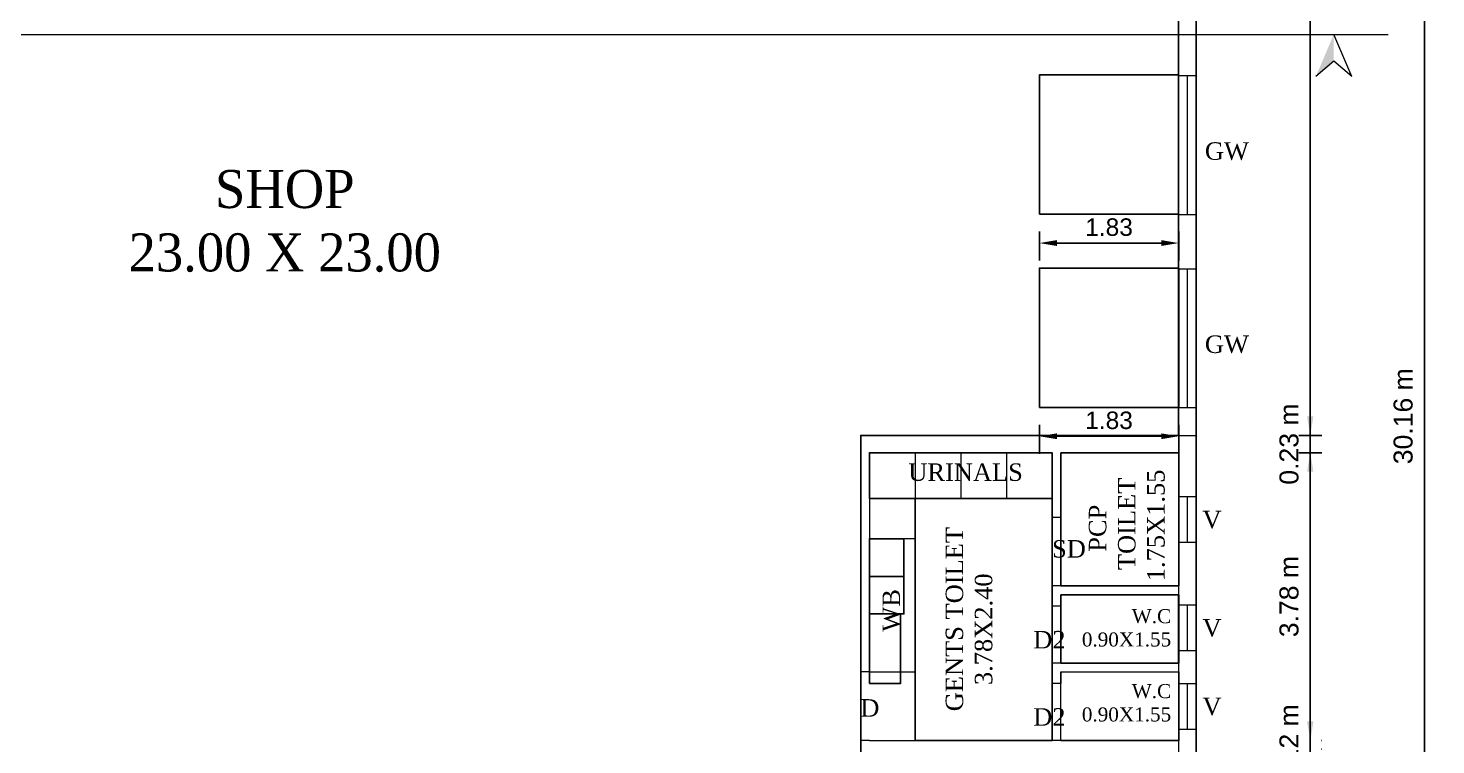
# Model space of a CAD drawing. Header units: metres. Extents: x -1561199 to -1560810, y 43748 to 43956.
# Drawn here: x -1560906.77 to -1560888.27, y 43822.56 to 43831.98 of the extents above; entities that cross this region are included whole.
import ezdxf

# ---------------------------------------------------------------- set-up
doc = ezdxf.new("R2010")
doc.units = ezdxf.units.M
doc.header["$LTSCALE"] = 750
doc.header["$MEASUREMENT"] = 0
doc.header["$PDMODE"] = 35
doc.header["$PDSIZE"] = 50
doc.linetypes.add('ACAD_ISO04W100', pattern=[30, 24, -3, 0, -3])
doc.layers.get('0').update_dxf_attribs({"lineweight": 5, "plot": 0})
doc.layers.get('Defpoints').update_dxf_attribs({"lineweight": 0})
doc.layers.add('BLK_1_COVERED_AREA', color=140, linetype='Continuous', plot=False)
for name, color, linetype in [('BLK_1_FLR_1_BLT_UP_AREA', 1, 'Continuous'), ('BLK_1_FLR_1_CARPET_AREA', 10, 'Continuous'), ('BLK_1_FLR_1_REGULAR_ROOM_1', 117, 'Continuous'), ('BLK_1_FLR_1_ROOM_1_LIGHT_VENTILATION_1', 7, 'Continuous'), ('BLK_1_FLR_1_URINAL', 235, 'Continuous'), ('BLK_1_FLR_1_WATER_CLOSET', 213, 'Continuous')]:
    doc.layers.add(name, color=color, linetype=linetype)
doc.layers.add('BLK_1_FLR_1_SP_WC', color=233, linetype='Continuous', lineweight=5)
doc.layers.add('BLK_1_FLR_1_WASH', color=243, linetype='Continuous', lineweight=5)
doc.styles.add('S', font='swiss.ttf')
doc.styles.get("Standard").update_dxf_attribs({"font": 'arial.ttf'})
doc.styles.add('style1', font='romans.shx', dxfattribs={"width": 0.95, "height": 200})
doc.dimstyles.new('METRIC', dxfattribs={"dimtxt": 0.45, "dimasz": 0.25, "dimexe": 0.15, "dimexo": 0.15, "dimgap": 0.15, "dimtad": 1, "dimzin": 0, "dimdsep": 46, "dimtxsty": 'S', "dimcen": 0, "dimclrd": 1, "dimclre": 1, "dimclrt": 5, "dimadec": 0, "dimazin": 2, "dimtfac": 1, "dimtix": 1, "dimtofl": 0, "dimtmove": 1, "dimatfit": 0, "dimfxl": 0, "dimtolj": 1, "dimtzin": 0, "dimarcsym": 0})
doc.dimstyles.new('STANDARD$0', dxfattribs={"dimscale": 0, "dimtxt": 9, "dimasz": 2, "dimexe": 2, "dimexo": 1, "dimgap": 0.5, "dimtad": 1, "dimdec": 1, "dimzin": 0, "dimdsep": 46, "dimlunit": 4, "dimtxsty": 'Standard', "dimblk1": 'ARCHTICK', "dimblk2": 'ARCHTICK', "dimsah": 1, "dimcen": 0, "dimdle": 1.5, "dimclrd": 1, "dimclre": 1, "dimclrt": 4, "dimadec": 0, "dimazin": 0, "dimtfac": 0.3, "dimtdec": 1, "dimtix": 1, "dimtmove": 0, "dimatfit": 3, "dimldrblk": 'ARCHTICK', "dimfxl": 0, "dimfrac": 2, "dimtolj": 1, "dimtzin": 0, "dimarcsym": 0})

# ---------------------------------------------------------------- blocks, each defined once
blk = doc.blocks.new('*D78')
at = {"color": 0, "lineweight": -2}
for p, q in [((-1560889.922, 43826.88), (-1560889.922, 43827.13)), ((-1560890.072, 43826.63), (-1560889.772, 43826.63)), ((-1560890.072, 43826.402), (-1560889.772, 43826.402)), ((-1560889.922, 43826.152), (-1560889.922, 43825.902))]:
    blk.add_line(p, q, dxfattribs=at)
at = {"color": 0}
for points in [[(-1560889.964, 43826.88), (-1560889.881, 43826.88), (-1560889.922, 43826.63)], [(-1560889.964, 43826.152), (-1560889.881, 43826.152), (-1560889.922, 43826.402)]]:
    blk.add_solid(points, dxfattribs=at)
at = {"layer": 'Defpoints', "color": 0}
for p in [(-1560891.422, 43826.63), (-1560889.922, 43826.63), (-1560891.651, 43826.402)]:
    blk.add_point(p, dxfattribs=at)
at = {"color": 0, "lineweight": -2, "insert": (-1560890.201, 43826.516), "char_height": 0.25, "attachment_point": 5, "rotation": 90, "style": 'S'}
blk.add_mtext('\\A1;0.23 m', dxfattribs=at)
blk = doc.blocks.new('*D79')
at = {"color": 0, "lineweight": -2}
for p, q in [((-1560890.072, 43841.731), (-1560889.772, 43841.731)), ((-1560889.922, 43826.88), (-1560889.922, 43841.481)), ((-1560890.072, 43826.63), (-1560889.772, 43826.63))]:
    blk.add_line(p, q, dxfattribs=at)
at = {"color": 0}
for points in [[(-1560889.964, 43841.481), (-1560889.881, 43841.481), (-1560889.922, 43841.731)], [(-1560889.964, 43826.88), (-1560889.881, 43826.88), (-1560889.922, 43826.63)]]:
    blk.add_solid(points, dxfattribs=at)
at = {"layer": 'Defpoints', "color": 0}
for p in [(-1560892.032, 43841.731), (-1560889.922, 43841.731), (-1560891.422, 43826.63)]:
    blk.add_point(p, dxfattribs=at)
at = {"color": 0, "lineweight": -2, "insert": (-1560890.201, 43834.181), "char_height": 0.25, "attachment_point": 5, "rotation": 90, "style": 'S'}
blk.add_mtext('\\A1;15.10 m', dxfattribs=at)
blk = doc.blocks.new('*D81')
at = {"color": 0, "lineweight": -2}
for p, q in [((-1560888.572, 43841.96), (-1560888.272, 43841.96)), ((-1560888.422, 43812.054), (-1560888.422, 43841.71)), ((-1560888.572, 43811.804), (-1560888.272, 43811.804))]:
    blk.add_line(p, q, dxfattribs=at)
at = {"color": 0}
for points in [[(-1560888.464, 43841.71), (-1560888.381, 43841.71), (-1560888.422, 43841.96)], [(-1560888.464, 43812.054), (-1560888.381, 43812.054), (-1560888.422, 43811.804)]]:
    blk.add_solid(points, dxfattribs=at)
at = {"layer": 'Defpoints', "color": 0}
for p in [(-1560891.422, 43841.96), (-1560888.422, 43841.96), (-1560891.422, 43811.804)]:
    blk.add_point(p, dxfattribs=at)
at = {"color": 0, "lineweight": -2, "insert": (-1560888.701, 43826.882), "char_height": 0.25, "attachment_point": 5, "rotation": 90, "style": 'S'}
blk.add_mtext('\\A1;30.16 m', dxfattribs=at)
blk = doc.blocks.new('*D82')
at = {"color": 0, "lineweight": -2}
for p, q in [((-1560889.776, 43826.402), (-1560889.772, 43826.402)), ((-1560889.922, 43826.152), (-1560889.922, 43822.872)), ((-1560889.776, 43822.622), (-1560889.772, 43822.622))]:
    blk.add_line(p, q, dxfattribs=at)
at = {"color": 0}
for points in [[(-1560889.964, 43826.152), (-1560889.881, 43826.152), (-1560889.922, 43826.402)], [(-1560889.964, 43822.872), (-1560889.881, 43822.872), (-1560889.922, 43822.622)]]:
    blk.add_solid(points, dxfattribs=at)
at = {"layer": 'Defpoints', "color": 0}
for p in [(-1560892.724, 43826.402, -246.463), (-1560892.724, 43822.622, -246.463), (-1560889.922, 43822.622)]:
    blk.add_point(p, dxfattribs=at)
at = {"color": 0, "lineweight": -2, "insert": (-1560890.201, 43824.512), "char_height": 0.25, "attachment_point": 5, "rotation": 90, "style": 'S'}
blk.add_mtext('\\A1;3.78 m', dxfattribs=at)
blk = doc.blocks.new('*D83')
at = {"color": 0, "lineweight": -2}
for p, q in [((-1560889.922, 43822.872), (-1560889.922, 43823.122)), ((-1560889.774, 43822.622), (-1560889.772, 43822.622)), ((-1560889.775, 43822.507), (-1560889.772, 43822.507)), ((-1560889.922, 43822.257), (-1560889.922, 43822.007))]:
    blk.add_line(p, q, dxfattribs=at)
at = {"color": 0}
for points in [[(-1560889.964, 43822.872), (-1560889.881, 43822.872), (-1560889.922, 43822.622)], [(-1560889.964, 43822.257), (-1560889.881, 43822.257), (-1560889.922, 43822.507)]]:
    blk.add_solid(points, dxfattribs=at)
at = {"layer": 'Defpoints', "color": 0}
for p in [(-1560892.426, 43822.622, -380.196), (-1560892.418, 43822.507, -334.287), (-1560889.922, 43822.507)]:
    blk.add_point(p, dxfattribs=at)
at = {"color": 0, "lineweight": -2, "insert": (-1560890.201, 43822.564), "char_height": 0.25, "attachment_point": 5, "rotation": 90, "style": 'S'}
blk.add_mtext('\\A1;0.12 m', dxfattribs=at)
blk = doc.blocks.new('*D356')
at = {"layer": 'BLK_1_FLR_1_ROOM_1_LIGHT_VENTILATION_1', "color": 0, "lineweight": -2}
for p, q in [((-1560893.482, 43829.307), (-1560893.482, 43828.927)), ((-1560891.652, 43829.307), (-1560891.652, 43828.927)), ((-1560893.252, 43829.157), (-1560891.882, 43829.157))]:
    blk.add_line(p, q, dxfattribs=at)
at = {"layer": 'BLK_1_FLR_1_ROOM_1_LIGHT_VENTILATION_1', "color": 0}
for points in [[(-1560893.252, 43829.196), (-1560893.252, 43829.119), (-1560893.482, 43829.157)], [(-1560891.882, 43829.196), (-1560891.882, 43829.119), (-1560891.652, 43829.157)]]:
    blk.add_solid(points, dxfattribs=at)
at = {"layer": 'Defpoints', "color": 0}
for p in [(-1560893.482, 43829.537), (-1560891.652, 43829.537), (-1560891.652, 43829.157)]:
    blk.add_point(p, dxfattribs=at)
at = {"layer": 'BLK_1_FLR_1_ROOM_1_LIGHT_VENTILATION_1', "color": 0, "lineweight": -2, "insert": (-1560892.567, 43829.365), "char_height": 0.23, "attachment_point": 5}
blk.add_mtext('\\A1;1.83', dxfattribs=at)
blk = doc.blocks.new('*D357')
at = {"layer": 'BLK_1_FLR_1_ROOM_1_LIGHT_VENTILATION_1', "color": 0, "lineweight": -2}
for p, q in [((-1560893.482, 43826.769), (-1560893.482, 43826.389)), ((-1560891.652, 43826.769), (-1560891.652, 43826.389)), ((-1560893.252, 43826.619), (-1560891.882, 43826.619))]:
    blk.add_line(p, q, dxfattribs=at)
at = {"layer": 'BLK_1_FLR_1_ROOM_1_LIGHT_VENTILATION_1', "color": 0}
for points in [[(-1560893.252, 43826.657), (-1560893.252, 43826.581), (-1560893.482, 43826.619)], [(-1560891.882, 43826.657), (-1560891.882, 43826.581), (-1560891.652, 43826.619)]]:
    blk.add_solid(points, dxfattribs=at)
at = {"layer": 'Defpoints', "color": 0}
for p in [(-1560893.482, 43826.999), (-1560891.652, 43826.999), (-1560891.652, 43826.619)]:
    blk.add_point(p, dxfattribs=at)
at = {"layer": 'BLK_1_FLR_1_ROOM_1_LIGHT_VENTILATION_1', "color": 0, "lineweight": -2, "insert": (-1560892.567, 43826.827), "char_height": 0.23, "attachment_point": 5}
blk.add_mtext('\\A1;1.83', dxfattribs=at)

msp = doc.modelspace()

# ---------------------------------------------------------------- hatches: boundary and pattern name
at = {"linetype": 'Continuous'}
msp.add_hatch(color=0, dxfattribs=at).paths.add_polyline_path([(-1560889.61393, 43831.89823), (-1560889.61393, 43831.54514), (-1560889.84959, 43831.3441)])
msp.add_hatch(color=0, dxfattribs=at).paths.add_polyline_path([(-1560889.61393, 43831.89823), (-1560889.61393, 43831.54514), (-1560889.84959, 43831.3441)])

# ---------------------------------------------------------------- linework, layer by layer
at = {"color": 1}
for p, q in [((-1560891.42224, 43841.95964, -2229.19776), (-1560891.42224, 43824.05579, -1594.20044)), ((-1560891.65224, 43832.26447, -1887.74565), (-1560891.65224, 43824.05579, -1594.20044)), ((-1560895.83084, 43826.63045, -602.59709), (-1560895.83084, 43822.50685, -1043.07623)), ((-1560895.83084, 43826.63045, -1083.78274), (-1560891.42224, 43826.63045, -1487.64479)), ((-1560891.42224, 43818.61185, -1487.64479), (-1560891.42224, 43826.63045, -1487.64479)), ((-1560895.71584, 43826.40185, -971.66456), (-1560893.31584, 43826.40185, -1608.65309)), ((-1560895.71584, 43826.40185, -584.98243), (-1560895.71584, 43823.52185, -42.67065)), ((-1560895.71584, 43826.40185, -584.98243), (-1560895.71584, 43823.52185, -42.67065)), ((-1560895.11584, 43826.40185, -584.98243), (-1560895.11584, 43825.80185, -655.54887)), ((-1560894.51584, 43826.40185, -584.98243), (-1560894.51584, 43825.80185, -655.54887)), ((-1560893.91584, 43826.40185, -584.98243), (-1560893.91584, 43825.80185, -655.54887)), ((-1560893.31584, 43826.40185, -584.98243), (-1560893.31584, 43823.37185, -941.34294)), ((-1560893.20084, 43826.40185, -1519.72399), (-1560891.65084, 43826.40185, -2215.95823)), ((-1560893.20084, 43826.40185, -584.98243), (-1560893.20084, 43825.55185, -1132.39948)), ((-1560891.65084, 43826.40185, -584.98243), (-1560891.65084, 43824.65185, -1712.01753)), ((-1560891.64944, 43826.40185, -526.61467), (-1560891.64804, 43826.40185, -526.61467)), ((-1560895.71584, 43825.80185, -971.66456), (-1560893.31584, 43825.80185, -1608.65309)), ((-1560893.20084, 43825.55185, -1712.01753), (-1560893.31584, 43825.55185, -1712.01753)), ((-1560895.11584, 43825.27185, -941.34294), (-1560895.71584, 43825.27185, -941.34294)), ((-1560895.11584, 43823.52185, -214.79303), (-1560895.11584, 43825.27185, -941.34294)), ((-1560893.20084, 43824.65185, -1712.01753), (-1560893.31584, 43824.65185, -1712.01753)), ((-1560893.20084, 43824.65185, -2540.90943), (-1560891.65084, 43824.65185, -3237.14367)), ((-1560893.20084, 43824.53685, -2540.90943), (-1560891.65084, 43824.53685, -3237.14367)), ((-1560893.20084, 43824.53685, -1725.54277), (-1560893.20084, 43824.38685, -1607.28993)), ((-1560891.65084, 43824.53685, -1725.54277), (-1560891.65084, 43823.63685, -1016.02576)), ((-1560893.20084, 43824.38685, -1016.02576), (-1560893.31584, 43824.38685, -1016.02576)), ((-1560891.65224, 43824.05579, -1487.64479), (-1560891.65224, 43818.72685, -1487.64479)), ((-1560891.42224, 43824.05579, -1487.64479), (-1560891.42224, 43811.80395, -1487.64479)), ((-1560895.71584, 43823.52185, -214.79303), (-1560895.83084, 43823.52185, -214.79303)), ((-1560895.71584, 43823.52185, -214.79303), (-1560895.11584, 43823.52185, -214.79303)), ((-1560893.20084, 43823.63685, -1016.02576), (-1560893.31584, 43823.63685, -1016.02576)), ((-1560893.20084, 43823.63685, -1725.54277), (-1560891.65084, 43823.63685, -2421.77701)), ((-1560893.20084, 43823.52185, -1725.54277), (-1560891.65084, 43823.52185, -2421.77701)), ((-1560893.20084, 43823.52185, -1029.55099), (-1560893.20084, 43823.37185, -1029.55099)), ((-1560891.65084, 43823.52185, -1029.55099), (-1560891.65084, 43822.62185, -1029.55099)), ((-1560893.20084, 43823.37185, 495.33268), (-1560893.31584, 43823.37185, 495.33268)), ((-1560893.31584, 43823.37185, -941.34294), (-1560893.31584, 43822.62185, -1468.0679)), ((-1560895.71584, 43822.62185, -214.79303), (-1560895.83084, 43822.62185, -214.79303)), ((-1560895.71584, 43822.62185, -120.51776), (-1560893.31584, 43822.62185, -1468.0679)), ((-1560895.71584, 43822.62185, -120.51776), (-1560895.71584, 43822.62185, -911.94026)), ((-1560895.71584, 43822.62185, -120.51776), (-1560895.71584, 43822.62185, -911.94026)), ((-1560893.20084, 43822.62185, 495.33268), (-1560893.31584, 43822.62185, 495.33268)), ((-1560893.20084, 43822.62185, -1519.72399), (-1560891.65084, 43822.62185, -2215.95823))]:
    msp.add_line(p, q, dxfattribs=at)
at = {"color": 0, "lineweight": -2}
for p, q in [((-1560889.92224, 43841.95964, -2229.19776), (-1560889.92224, 43811.80395, -1594.20044)), ((-1560888.42224, 43841.95964, -2229.19776), (-1560888.42224, 43811.80395, -1594.20044))]:
    msp.add_line(p, q, dxfattribs=at)
at = {"color": 3, "linetype": 'ACAD_ISO04W100', "ltscale": 0.1}
msp.add_line((-1560916.93491, 43831.89823, -1901.74521), (-1560888.90045, 43831.89823, -1901.74521), dxfattribs=at)
at = {"color": 0, "linetype": 'Continuous'}
for p, q in [((-1560889.37828, 43831.3441, -1901.74521), (-1560889.61393, 43831.89823, -1901.74521)), ((-1560889.61393, 43831.54514, -1901.74521), (-1560889.85016, 43831.3441, -1901.74521)), ((-1560889.37828, 43831.3441, -1901.74521), (-1560889.61393, 43831.54514, -1901.74521))]:
    msp.add_line(p, q, dxfattribs=at)
for p, q in [((-1560891.65224, 43829.52837, -1922.36368), (-1560891.65224, 43831.35837, -1922.36368)), ((-1560891.65224, 43831.35837, -1922.36368), (-1560891.42224, 43831.35837, -1922.36368)), ((-1560891.53724, 43829.52837, -1922.36368), (-1560891.53724, 43831.35837, -1922.36368)), ((-1560891.42224, 43831.35837, -1922.36368), (-1560891.42224, 43829.52837, -1922.36368)), ((-1560891.42224, 43829.52837, -1922.36368), (-1560891.65224, 43829.52837, -1922.36368)), ((-1560891.65224, 43826.99013, -1922.36368), (-1560891.65224, 43828.82013, -1922.36368)), ((-1560891.65224, 43828.82013, -1922.36368), (-1560891.42224, 43828.82013, -1922.36368)), ((-1560891.53724, 43826.99013, -1922.36368), (-1560891.53724, 43828.82013, -1922.36368)), ((-1560891.42224, 43828.82013, -1922.36368), (-1560891.42224, 43826.99013, -1922.36368)), ((-1560891.42224, 43826.99013, -1922.36368), (-1560891.65224, 43826.99013, -1922.36368)), ((-1560891.64944, 43826.40185, -517.8768), (-1560891.64804, 43826.40185, -517.8768)), ((-1560891.65084, 43825.82685, -1148.49998), (-1560891.42224, 43825.82685, -1148.49998)), ((-1560891.53654, 43825.22685, -1148.49998), (-1560891.53654, 43825.82685, -1148.49998)), ((-1560891.65084, 43825.22685, -1148.49998), (-1560891.42224, 43825.22685, -1148.49998)), ((-1560891.65084, 43824.40401, -1029.54968), (-1560891.42224, 43824.40401, -1029.54968)), ((-1560891.53654, 43823.80401, -1029.54968), (-1560891.53654, 43824.40401, -1029.54968)), ((-1560891.65084, 43823.80401, -1029.54968), (-1560891.42224, 43823.80401, -1029.54968)), ((-1560891.65084, 43823.37185, -1029.55099), (-1560891.42224, 43823.37185, -1029.55099)), ((-1560891.53654, 43822.77185, -1029.55099), (-1560891.53654, 43823.37185, -1029.55099)), ((-1560891.65084, 43822.77185, -1029.55099), (-1560891.42224, 43822.77185, -1029.55099))]:
    msp.add_line(p, q)
at = {"layer": 'BLK_1_COVERED_AREA', "color": 140, "linetype": 'Continuous', "elevation": -1487.64479}
msp.add_lwpolyline([(-1560903.86593, 43844.98424), (-1560903.86593, 43841.95964), (-1560891.42224, 43841.95964), (-1560891.42224, 43811.80395), (-1560914.89239, 43811.80395), (-1560914.89224, 43841.95964), (-1560909.15207, 43841.95964), (-1560909.15207, 43844.98424)], close=True, dxfattribs=at)
at = {"layer": 'BLK_1_FLR_1_BLT_UP_AREA', "color": 13, "linetype": 'Continuous', "elevation": -2251.29486}
msp.add_lwpolyline([(-1560903.86593, 43844.98424), (-1560903.86593, 43841.95964), (-1560891.42224, 43841.95964), (-1560891.42224, 43811.80395), (-1560914.89239, 43811.80395), (-1560914.89224, 43841.95964), (-1560909.15207, 43841.95964), (-1560909.15207, 43844.98424)], close=True, dxfattribs=at)
at = {"layer": 'BLK_1_FLR_1_CARPET_AREA', "color": 13, "linetype": 'Continuous'}
for points, elevation in [([(-1560891.65224, 43826.63045), (-1560891.65224, 43841.73104), (-1560914.66084, 43841.73104), (-1560914.66084, 43812.03395), (-1560906.88785, 43812.03395), (-1560906.88785, 43818.72685), (-1560895.83084, 43818.72685), (-1560895.83084, 43826.63045)], -1466.575), ([(-1560893.31584, 43822.62185), (-1560895.11584, 43822.62185), (-1560895.11584, 43825.80255), (-1560893.31584, 43825.80185)], -1468.0679)]:
    msp.add_lwpolyline(points, close=True, dxfattribs=dict(at, elevation=elevation))
at = {"layer": 'BLK_1_FLR_1_REGULAR_ROOM_1', "color": 2, "elevation": -1466.575}
msp.add_lwpolyline([(-1560891.65224, 43826.63045), (-1560891.65224, 43841.73104), (-1560914.66084, 43841.73104), (-1560914.66084, 43812.03395), (-1560906.88785, 43812.03395), (-1560906.88785, 43818.72685), (-1560895.83084, 43818.72685), (-1560895.83084, 43826.63045)], close=True, dxfattribs=at)
at = {"layer": 'BLK_1_FLR_1_ROOM_1_LIGHT_VENTILATION_1', "color": 2, "lineweight": -2, "elevation": -1922.36368}
for points in [[(-1560893.48239, 43829.5368), (-1560893.48239, 43831.3668), (-1560891.65224, 43831.3668), (-1560891.65224, 43829.5368)], [(-1560893.48224, 43826.99856), (-1560893.48224, 43828.82856), (-1560891.65209, 43828.82856), (-1560891.65209, 43826.99856)]]:
    msp.add_lwpolyline(points, close=True, dxfattribs=at)
at = {"layer": 'BLK_1_FLR_1_SP_WC', "color": 223, "linetype": 'Continuous', "elevation": -1725.54621}
msp.add_lwpolyline([(-1560893.20083, 43823.52185), (-1560891.65084, 43823.52185), (-1560891.65084, 43822.62185), (-1560893.20083, 43822.62185)], close=True, dxfattribs=at)
at = {"layer": 'BLK_1_FLR_1_URINAL', "color": 235, "lineweight": -2, "elevation": -1608.65309}
msp.add_lwpolyline([(-1560895.71584, 43825.80185), (-1560895.71584, 43826.40185), (-1560893.31584, 43826.40185), (-1560893.31584, 43825.80185)], close=True, dxfattribs=at)
at = {"layer": 'BLK_1_FLR_1_WASH', "color": 55, "lineweight": -2, "elevation": -941.34294}
msp.add_lwpolyline([(-1560895.26372, 43825.27185), (-1560895.71584, 43825.27185), (-1560895.71584, 43824.77818), (-1560895.26372, 43824.77818)], close=True, dxfattribs=at)
at = {"layer": 'BLK_1_FLR_1_WASH', "color": 60, "lineweight": -2, "elevation": -941.34294}
msp.add_lwpolyline([(-1560895.26372, 43824.77818), (-1560895.71584, 43824.77818), (-1560895.71584, 43824.2845), (-1560895.26372, 43824.2845)], close=True, dxfattribs=at)
at = {"layer": 'BLK_1_FLR_1_WASH', "color": 56, "lineweight": -2, "elevation": -941.34294}
msp.add_lwpolyline([(-1560895.71584, 43823.37084), (-1560895.71584, 43824.2845), (-1560895.30757, 43824.2845), (-1560895.30757, 43823.37084)], close=True, dxfattribs=at)
at = {"layer": 'BLK_1_FLR_1_WATER_CLOSET', "color": 2, "elevation": -1519.72399}
msp.add_lwpolyline([(-1560893.20084, 43826.40185), (-1560891.65084, 43826.40185), (-1560891.65084, 43824.65185), (-1560893.20084, 43824.65185)], close=True, dxfattribs=at)
at = {"layer": 'BLK_1_FLR_1_WATER_CLOSET', "color": 213, "elevation": -1725.54277}
msp.add_lwpolyline([(-1560893.20084, 43824.53685), (-1560891.65224, 43824.53685), (-1560891.65224, 43823.63685), (-1560893.20084, 43823.63685)], close=True, dxfattribs=at)

# ---------------------------------------------------------------- texts
for s, insert, char_height, width, attachment_point in [('{\\fBookman Old Style|b0|i0|c0|p18;GW}', (-1560890.7286, 43830.48121, -17.77514), 0.23, 1.6153676, 3), ('{\\fBookman Old Style|b0|i0|c0|p18;GW}', (-1560890.7286, 43827.94297, -17.77514), 0.23, 1.6153676, 3), ('{\\fBookman Old Style|b0|i0|c0|p18;URINALS}', (-1560893.69997, 43826.26199, -1641.17223), 0.23, 1.6153676, 3), ('{\\fBookman Old Style|b0|i0|c0|p18;V}', (-1560891.3394, 43825.40383, -636.82579), 0.23, 1.6153676, 7), ('{\\fBookman Old Style|b0|i0|c0|p18;SD}', (-1560893.31622, 43825.0211, -975.9706), 0.23, 1.6153676, 7), ('{\\fBookman Old Style|b0|i0|c0|p18;W.C\\P0.90X1.55}', (-1560891.75091, 43824.34724, -517.8768), 0.184, 1.2922941, 3), ('{\\fBookman Old Style|b0|i0|c0|p18;V}', (-1560891.3394, 43823.98099, -517.8755), 0.23, 1.6153676, 7), ('{\\fBookman Old Style|b0|i0|c0|p18;D2}', (-1560893.56336, 43823.8302, 178.11497), 0.23, 1.6153676, 7), ('{\\fBookman Old Style|b0|i0|c0|p18;W.C\\P0.90X1.55}', (-1560891.75091, 43823.36222, 178.11497), 0.184, 1.2922941, 3), ('{\\fBookman Old Style|b0|i0|c0|p18;D}', (-1560895.83635, 43822.93376, -517.8768), 0.23, 1.6153676, 7), ('{\\fBookman Old Style|b0|i0|c0|p18;V}', (-1560891.3394, 43822.94883, -517.8768), 0.23, 1.6153676, 7), ('{\\fBookman Old Style|b0|i0|c0|p18;D2}', (-1560893.56336, 43822.8152, 164.58973), 0.23, 1.6153676, 7)]:
    msp.add_mtext(s, dxfattribs=dict(insert=insert, char_height=char_height, width=width, attachment_point=attachment_point))
at = {"color": 0, "insert": (-1560903.40024, 43828.7735, -1106.17743), "char_height": 0.5, "attachment_point": 8, "style": 'style1'}
msp.add_mtext('{\\fBookman Old Style|b0|i0|c0|p18;SHOP\\P23.00 X 23.00}', dxfattribs=at)
at = {"char_height": 0.23, "attachment_point": 7, "rotation": 90}
for s, insert, width in [('{\\fBookman Old Style|b0|i0|c0|p18;\\W4.45844; \\W1;PCP\\P{\\W1.679813; }TOILET\\P1.75X1.55}', (-1560891.83148, 43824.71416, -3026.94936), 1.6153676), ('{\\fBookman Old Style|b0|i0|c0|p18;\\W1.68594; \\W1;GENTS TOILET\\P{\\W5.65082; }3.78X2.40}', (-1560894.09648, 43822.85872, -517.8768), 2.9025465), ('{\\fBookman Old Style|b0|i0|c0|p18;WB}', (-1560895.30897, 43824.05069, -517.8768), 1.6153676)]:
    msp.add_mtext(s, dxfattribs=dict(at, insert=insert, width=width))

# ---------------------------------------------------------------- dimensions: what is measured, and where the dimension line sits
at = {"color": 0, "lineweight": -2}
for base, p1, p2, angle, picture, middle in [((-1560888.42224, 43841.95964, -1487.64479), (-1560891.42224, 43811.80395, -1487.64479), (-1560891.42224, 43841.95964, -1487.64479), 270, '*D81', (-1560888.70072, 43826.8818, -1487.64479)), ((-1560889.92224, 43841.73104, -1487.64479), (-1560891.42224, 43826.63045, -1487.64479), (-1560892.03249, 43841.73104, -1487.64479), 270, '*D79', (-1560890.20072, 43834.18075, -1487.64479)), ((-1560889.92224, 43826.63045, -1487.64479), (-1560891.65084, 43826.40185, -1487.64479), (-1560891.42224, 43826.63045, -1487.64479), 270, '*D78', (-1560890.20072, 43826.51615, -1487.64479)), ((-1560889.92224, 43822.62185, -1487.64479), (-1560892.72357, 43826.40185, -1734.10738), (-1560892.72357, 43822.62185, -1734.10738), 90, '*D82', (-1560890.20072, 43824.51185, -1487.64479)), ((-1560889.922238712, 43822.5068542387, -1487.644791461), (-1560892.4258387119, 43822.6218542387, -1867.8411058253), (-1560892.417935903, 43822.5068542387, -1821.9314934372), 90, '*D83', (-1560890.2007180059, 43822.5643542392, -1487.644791461))]:
    dim = msp.add_linear_dim(base=base, p1=p1, p2=p2, angle=angle, dimstyle='METRIC', override={"dimtxt": 0.25, "dimpost": ' m', "dimclrd": 0, "dimclre": 0, "dimclrt": 0}, dxfattribs=at)
    dim.commit()
    dim.dimension.update_dxf_attribs({"geometry": picture, "text_midpoint": middle})
at = {"layer": 'BLK_1_FLR_1_ROOM_1_LIGHT_VENTILATION_1', "color": 232, "lineweight": -2}
for p1, p2, picture, middle in [((-1560893.48239, 43829.5368, -1922.36368), (-1560891.65224, 43829.5368, -1922.36368), '*D356', (-1560892.56731, 43829.36476, -1922.36368)), ((-1560893.48224, 43826.99856, -1922.36368), (-1560891.65209, 43826.99856, -1922.36368), '*D357', (-1560892.56717, 43826.82652, -1922.36368))]:
    dim = msp.add_aligned_dim(p1=p1, p2=p2, distance=-0.37955, dimstyle='STANDARD$0', override={"dimscale": 1, "dimtxt": 0.23, "dimasz": 0.23, "dimexe": 0.23, "dimexo": 0.23, "dimgap": 0.09, "dimdec": 2, "dimlunit": 2, "dimsah": 0, "dimcen": 0.09, "dimdle": 0, "dimclrd": 0, "dimclre": 0, "dimclrt": 0, "dimtfac": 1, "dimtdec": 2, "dimtix": 0, "dimtofl": 0, "dimfxl": 0.23, "dimfxlon": 1, "dimfrac": 0}, dxfattribs=at)
    dim.commit()
    dim.dimension.update_dxf_attribs({"geometry": picture, "text_midpoint": middle})

doc.saveas('drawing.dxf')
